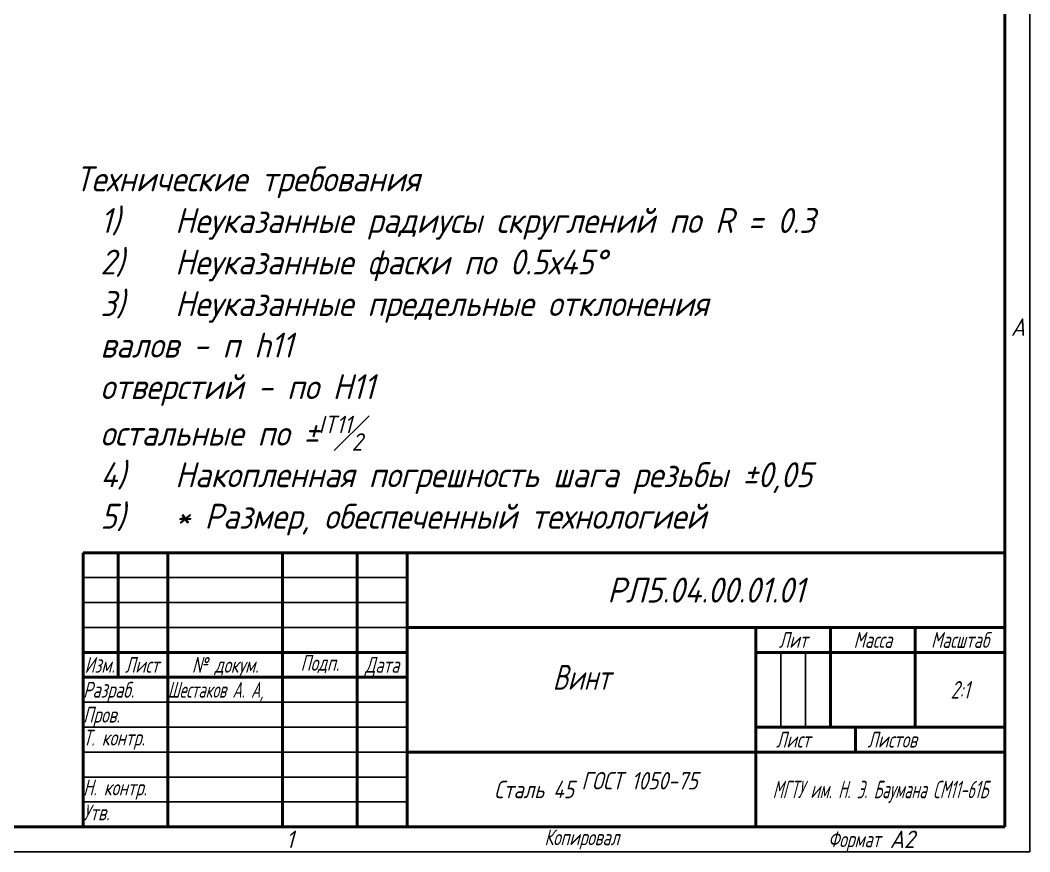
# Model space of a CAD drawing. Header units: millimetres. Extents: x 0 to 594, y 0 to 489.
# Drawn here: x 391.4 to 594, y 0 to 166.8 of the extents above; entities that cross this region are included whole.
import ezdxf
from ezdxf.enums import TextEntityAlignment as Align

# ---------------------------------------------------------------- set-up
doc = ezdxf.new("R2010")
doc.units = ezdxf.units.MM
doc.layers.add('AM_5', color=3, linetype='Continuous', lineweight=15)
doc.layers.add('AM_BOR', color=7, linetype='Continuous', lineweight=35)
doc.styles.add('ACGOSTTS', font='geniso.shx', dxfattribs={"oblique": 15, "height": 3.5})
doc.styles.get("Standard").update_dxf_attribs({"font": 'GENISO.SHX', "oblique": 15})

# ---------------------------------------------------------------- blocks, each defined once
blk = doc.blocks.new('GOST_A2_LANDSCAPE')
at = {"layer": 'AM_BOR', "color": 1, "lineweight": 25}
for p, q in [((594, 0), (594, 420)), ((0, 0), (594, 0))]:
    blk.add_line(p, q, dxfattribs=at)
at = {"layer": 'AM_BOR', "color": 7, "lineweight": 50}
for p, q in [((589, 5), (589, 415)), ((20, 5), (589, 5))]:
    blk.add_line(p, q, dxfattribs=at)
at = {"layer": 'AM_BOR', "color": 1, "lineweight": 25, "style": 'ACGOSTTS', "oblique": 15}
blk.add_text('A', height=3.5, dxfattribs=at).set_placement((590.21, 103.5))
blk.add_text('1', height=3.5, dxfattribs=at).set_placement((445.5, 2.5), align=Align.MIDDLE_CENTER)
blk = doc.blocks.new('GOST_FORM1')
at = {"layer": 'AM_BOR', "color": 7, "lineweight": 50}
for p, q in [((-185, 0), (-185, 55)), ((-185, 55), (0, 55)), ((-178, 55), (-178, 30)), ((-168, 55), (-168, 0)), ((-145, 55), (-145, 0)), ((-130, 55), (-130, 0)), ((-120, 55), (-120, 0)), ((0, 55), (0, 0)), ((-120, 40), (0, 40)), ((-50, 40), (-50, 0)), ((-35, 40), (-35, 20)), ((-18, 40), (-18, 20)), ((-185, 35), (-120, 35)), ((-50, 35), (0, 35)), ((-185, 30), (-120, 30)), ((-50, 20), (0, 20)), ((-30, 20), (-30, 15)), ((-120, 15), (0, 15)), ((0, 0), (-185, 0))]:
    blk.add_line(p, q, dxfattribs=at)
at = {"layer": 'AM_BOR', "color": 1, "lineweight": 25}
for p, q in [((-185, 50), (-120, 50)), ((-185, 45), (-120, 45)), ((-185, 40), (-120, 40)), ((-45, 35), (-45, 20)), ((-40, 35), (-40, 20)), ((-185, 25), (-120, 25)), ((-185, 20), (-120, 20)), ((-185, 15), (-120, 15)), ((-185, 10), (-120, 10)), ((-185, 5), (-120, 5))]:
    blk.add_line(p, q, dxfattribs=at)
at = {"layer": 'AM_BOR', "color": 1, "lineweight": 25, "style": 'ACGOSTTS', "oblique": 15, "width": 0.8}
for s, p in [('Лит', (-42.5, 37.5)), ('Масса', (-26.5, 37.5)), ('Масштаб', (-9, 37.5)), ('Подп.', (-137.5, 32.9)), ('Изм.', (-181.7, 32.5)), ('Лист', (-173.2, 32.5)), ('№ докум.', (-156.5, 32.5)), ('Дата', (-125, 32.5)), ('Лист', (-42.5, 17.5)), ('Листов', (-22.62, 17.5)), ('Копировал', (-84.92, -2.1))]:
    blk.add_text(s, height=3.17, dxfattribs=at).set_placement(p, align=Align.MIDDLE_CENTER)
for s, p in [('Разраб.', (-185, 27.5)), ('Пров.', (-185, 22.5)), ('Т. контр.', (-185, 17.9)), ('Н. контр.', (-185, 7.9)), ('Утв.', (-185, 2.9))]:
    blk.add_text(s, height=3.17, dxfattribs=at).set_placement(p, align=Align.MIDDLE_LEFT)
blk.add_text('Формат', height=3.17, dxfattribs=at).set_placement((-25, -2.5), align=Align.MIDDLE_RIGHT)
at = {"layer": 'AM_BOR', "color": 2, "lineweight": 25, "style": 'ACGOSTTS', "oblique": 15}
for tag, height, p in [('GEN-TITLE-PARTNO{23}', 5, (-60, 47.5)), ('GEN-TITLE-CMPNY{13}', 3.5, (-25, 7.5))]:
    blk.add_attdef(tag, text='', height=height, dxfattribs=at).set_placement(p, align=Align.MIDDLE_CENTER)
at = {"layer": 'AM_BOR', "color": 2, "lineweight": 25, "style": 'ACGOSTTS', "oblique": 15, "width": 0.8}
for tag, height, p in [('GEN-TITLE-DES1{13}', 5, (-85, 30)), ('GEN-TITLE-LIT1{1}', 3.5, (-47.9, 27.5)), ('GEN-TITLE-LIT2{1.1}', 3.5, (-42.9, 27.5)), ('GEN-TITLE-LIT3{1.1}', 3.5, (-37.9, 27.5)), ('GEN-TITLE-WT{4}', 3.5, (-27, 27.5)), ('GEN-TITLE-SCA{6}', 3.5, (-9, 27.5)), ('GEN-TITLE-DES2{21}', 3.17, (-85, 19.5)), ('GEN-TITLE-SHEET{2.2}', 3.17, (-34.5, 17.5)), ('GEN-TITLE-NUMSHTS{5}', 3.17, (-9.12, 17.5))]:
    blk.add_attdef(tag, text='', height=height, dxfattribs=at).set_placement(p, align=Align.MIDDLE_CENTER)
at = {"layer": 'AM_BOR', "color": 2, "lineweight": 25, "style": 'ACGOSTTS', "oblique": 15}
for tag, height, width, p in [('GEN-TITLE-NAME{6.5}', 3.17, 0.8, (-168, 27.5)), ('GEN-TITLE-CHKM{6.5}', 3.17, 0.8, (-168, 22.5)), ('GEN-TITLE-ENG{6.5}', 3.17, 0.8, (-168, 17.5)), ('GEN-TITLE-AUTH{6.5}', 3.17, 0.8, (-168, 12.5)), ('GEN-TITLE-MAT2{9}', 3.5, 0.9, (-85, 9.25)), ('GEN-TITLE-APPD{6.5}', 3.17, 0.8, (-168, 7.5)), ('GEN-TITLE-MAT3{9}', 3.5, 0.9, (-85, 4.37)), ('GEN-TITLE-APPM{6.5}', 3.17, 0.8, (-168, 2.5))]:
    blk.add_attdef(tag, text='', height=height, dxfattribs=dict(at, width=width)).set_placement(p, align=Align.MIDDLE_LEFT)
at = {"layer": 'AM_BOR', "color": 1, "lineweight": 25, "style": 'ACGOSTTS', "oblique": 15, "width": 0.8}
blk.add_attdef('GEN-TITLE-AUTHT{5}', text='', height=3.17, dxfattribs=at).set_placement((-185, 12.9), align=Align.MIDDLE_LEFT)
at = {"layer": 'AM_BOR', "color": 2, "lineweight": 25, "style": 'ACGOSTTS', "oblique": 15, "width": 0.9}
blk.add_attdef('GEN-TITLE-MAT1{9}', text='', height=3.5, dxfattribs=at).set_placement((-86.5, 7.5), align=Align.MIDDLE_RIGHT)
at = {"layer": 'AM_BOR', "color": 2, "lineweight": 25, "style": 'ACGOSTTS', "oblique": 15}
blk.add_attdef('GEN-TITLE-SIZ{15.7}', text='', height=3.5, dxfattribs=at).set_placement((-23.1, -2.5), align=Align.MIDDLE_LEFT)

msp = doc.modelspace()

# ---------------------------------------------------------------- block references
at = {"lineweight": 0}
msp.add_blockref('GOST_A2_LANDSCAPE', (0, 0), dxfattribs=at)
ref = msp.add_blockref('GOST_FORM1', (589, 5), dxfattribs=at)
ref.add_attrib('GEN-TITLE-DES1{13}', 'Винт', dxfattribs={"layer": 'AM_BOR', "color": 2, "lineweight": 25, "height": 5, "style": 'ACGOSTTS', "oblique": 15, "width": 0.8}).set_placement((504, 35), align=Align.MIDDLE_CENTER)
ref.add_attrib('GEN-TITLE-PARTNO{23}', 'РЛ5.04.00.01.01', dxfattribs={"layer": 'AM_BOR', "color": 2, "lineweight": 25, "height": 5, "style": 'ACGOSTTS', "oblique": 15}).set_placement((529, 52.5), align=Align.MIDDLE_CENTER)
ref.add_attrib('GEN-TITLE-MAT1{9}', 'Сталь 45', dxfattribs={"layer": 'AM_BOR', "color": 2, "lineweight": 25, "height": 3.5, "style": 'ACGOSTTS', "oblique": 15, "width": 0.9}).set_placement((502.5, 12.5), align=Align.MIDDLE_RIGHT)
ref.add_attrib('GEN-TITLE-MAT2{9}', 'ГОСТ 1050-75', dxfattribs={"layer": 'AM_BOR', "color": 2, "lineweight": 25, "height": 3.5, "style": 'ACGOSTTS', "oblique": 15, "width": 0.9}).set_placement((504, 14.25), align=Align.MIDDLE_LEFT)
ref.add_attrib('GEN-TITLE-SCA{6}', '2:1', dxfattribs={"layer": 'AM_BOR', "color": 2, "lineweight": 25, "height": 3.5, "style": 'ACGOSTTS', "oblique": 15, "width": 0.8}).set_placement((580, 32.5), align=Align.MIDDLE_CENTER)
ref.add_attrib('GEN-TITLE-CMPNY{13}', 'МГТУ им. Н. Э. Баумана СМ11-61Б', dxfattribs={"layer": 'AM_BOR', "color": 2, "lineweight": 25, "height": 3.5, "style": 'ACGOSTTS', "oblique": 15, "width": 0.653557}).set_placement((564, 12.5), align=Align.MIDDLE_CENTER)
ref.add_attrib('GEN-TITLE-NAME{6.5}', 'Шестаков А. А,', dxfattribs={"layer": 'AM_BOR', "color": 2, "lineweight": 25, "height": 3.17, "style": 'ACGOSTTS', "oblique": 15, "width": 0.714286}).set_placement((421, 32.5), align=Align.MIDDLE_LEFT)
ref.add_attrib('GEN-TITLE-SIZ{15.7}', 'A2', dxfattribs={"layer": 'AM_BOR', "color": 2, "lineweight": 25, "height": 3.5, "style": 'ACGOSTTS', "oblique": 15}).set_placement((565.9, 2.5), align=Align.MIDDLE_LEFT)

# ---------------------------------------------------------------- texts
at = {"layer": 'AM_5', "insert": (402.456, 137.487), "char_height": 5, "attachment_point": 1}
msp.add_mtext_dynamic_manual_height_columns('\\A1;Технические требования\\P\\pxi-3,l4,t4;1)^IНеуказанные радиусы скруглений по R = 0.3\\P2)^IНеуказанные фаски по 0.5х45%%D\\P3)^IНеуказанные предельные отклонения ^Jвалов - п h11^Jотверстий - по H11^Jостальные по %%P{\\H0.7x;\\SIT11#2;}\\P4)^IНакопленная погрешность шага резьбы %%P0,05\\P5)^I* Размер, обеспеченный технологией', width=163.6097, gutter_width=1, heights=[0], dxfattribs=at)

doc.saveas('drawing.dxf')
